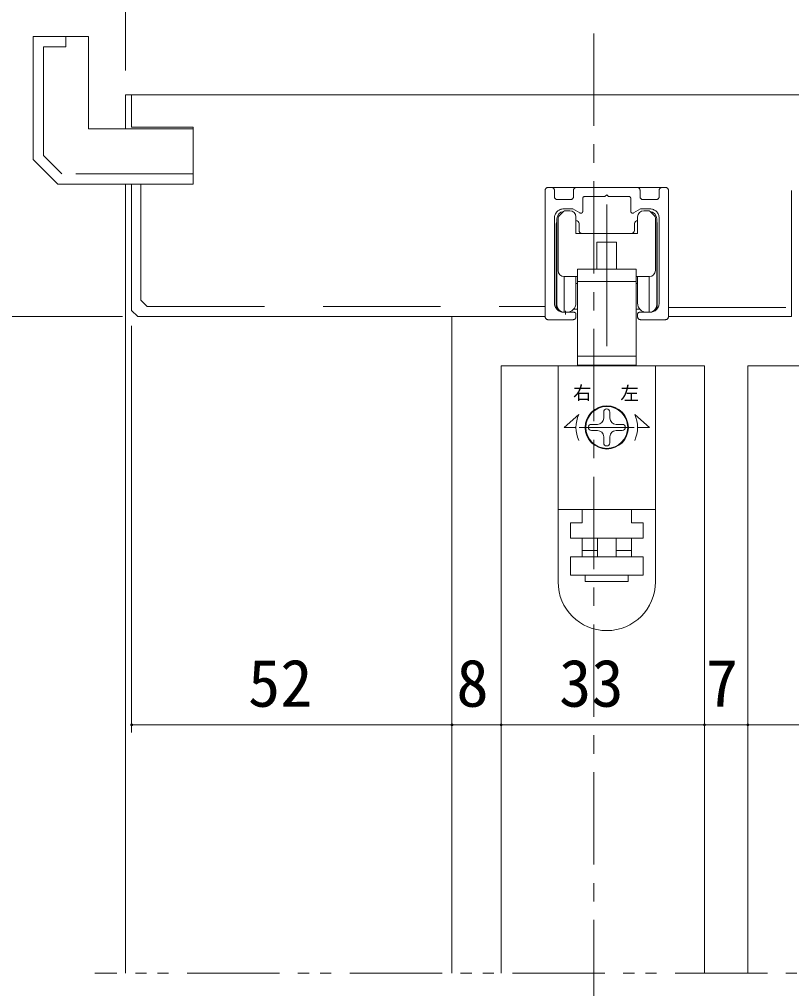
# Model space of a CAD drawing. Units: millimetres on the paper, enlarged 10 times, with parts at other scales. Extents: x -2000 to 2000, y -1385 to 1385.
# Drawn here: x -1509 to -1091, y 564 to 1089 of the extents above; entities that cross this region are included whole.
import ezdxf
from ezdxf.enums import TextEntityAlignment as Align

# ---------------------------------------------------------------- set-up
doc = ezdxf.new("R2010")
doc.units = ezdxf.units.MM
doc.header["$LTSCALE"] = 10
for name, pattern in [('CHAIN1', [8, 5, -1, 1, -1]), ('DOUBLE_CHAIN1', [8.8, 5, -1, 0.6, -0.6, 0.6, -1]), ('USER2', [9.525, 6.35, -3.175]), ('USER3', [31.75, 15.875, -3.175, 3.175, -3.175, 3.175, -3.175]), ('USER4', [50.8, 31.75, -6.35, 6.35, -6.35])]:
    doc.linetypes.add(name, pattern=pattern)
doc.layers.add('2-0_18', color=7, linetype='Continuous', lineweight=18)
doc.styles.add('ＭＳ ゴシック', font='')
doc.styles.get('ＭＳ ゴシック').set_extended_font_data('MS Gothic')

msp = doc.modelspace()

# ---------------------------------------------------------------- linework, layer by layer
at = {"layer": '2-0_18', "color": 4, "lineweight": 9}
for p, q in [((-1451.71, 1061.04), (-1451.71, 1129.12)), ((-1458.37, 927.71), (-1581.11, 927.71)), ((-1448.37, 922.71), (-1448.37, 702.54)), ((-1275.04, 706.7), (-1448.37, 706.7)), ((-1248.37, 706.7), (-1275.04, 706.7)), ((-1248.37, 706.7), (-1138.37, 706.7)), ((-1138.37, 706.7), (-1115.04, 706.7)), ((-1115.04, 706.7), (-1005.04, 706.7))]:
    msp.add_line(p, q, dxfattribs=at)
at = {"layer": '2-0_18', "linetype": 'CHAIN1', "lineweight": 20}
msp.add_line((-1198.37, 1081.04), (-1198.37, 30.55), dxfattribs=at)
at = {"layer": '2-0_18', "lineweight": 20}
for p, q in [((-1501.71, 1012.71), (-1501.71, 1079.37)), ((-1501.71, 1079.37), (-1471.71, 1079.37)), ((-1471.71, 1029.37), (-1471.71, 1079.37)), ((-1451.71, 1047.71), (-1448.37, 1047.71)), ((-1451.71, 1047.71), (-1451.71, 1029.37)), ((-948.37, 1047.71), (-1448.37, 1047.71)), ((-1448.37, 1047.71), (-1448.37, 1030.37)), ((-1415.04, 1029.37), (-1471.71, 1029.37)), ((-1415.04, 1030.37), (-1448.37, 1030.37)), ((-1415.04, 1030.37), (-1415.04, 999.37)), ((-1415.04, 1029.37), (-1415.04, 999.37)), ((-1415.04, 1029.37), (-1415.04, 999.37)), ((-1488.37, 999.37), (-1501.71, 1012.71)), ((-1415.04, 999.37), (-1488.37, 999.37)), ((-1451.71, 999.37), (-1451.71, 572.22)), ((-1415.04, 999.37), (-1448.37, 999.37)), ((-1448.37, 999.37), (-1448.37, 931.01)), ((-1222.96, 997.71), (-1161.29, 997.71)), ((-1224.62, 927.71), (-1224.62, 996.04)), ((-1157.96, 996.04), (-1157.96, 927.71)), ((-1091.29, 927.71), (-1091.29, 996.04)), ((-1214.78, 984.55), (-1217.14, 982.19)), ((-1213.6, 985.04), (-1211.29, 985.04)), ((-1207.96, 972.71), (-1207.96, 981.71)), ((-1174.63, 981.71), (-1174.63, 972.71)), ((-1171.29, 985.04), (-1168.98, 985.04)), ((-1167.8, 984.55), (-1165.45, 982.19)), ((-1218.62, 978.04), (-1218.62, 933.37)), ((-1217.63, 981.02), (-1217.63, 952.71)), ((-1206.29, 978.04), (-1206.29, 974.37)), ((-1176.29, 978.04), (-1176.29, 974.37)), ((-1164.96, 981.02), (-1164.96, 952.71)), ((-1163.96, 978.04), (-1163.96, 933.37)), ((-1174.63, 972.71), (-1207.96, 972.71)), ((-1196.63, 968.04), (-1196.63, 953.38)), ((-1185.96, 968.04), (-1196.63, 968.04)), ((-1185.96, 953.38), (-1185.96, 968.04)), ((-1175.43, 946.71), (-1175.43, 953.38)), ((-1207.96, 949.37), (-1214.29, 949.37)), ((-1207.15, 946.71), (-1175.43, 946.71)), ((-1207.15, 946.71), (-1207.15, 906.37)), ((-1175.43, 906.37), (-1175.43, 946.71)), ((-1174.63, 949.37), (-1168.29, 949.37)), ((-1445.04, 927.71), (-1448.37, 931.01)), ((-1209.23, 931.71), (-1207.15, 931.71)), ((-1175.43, 931.71), (-1173.35, 931.71)), ((-1453.37, 927.71), (-1581.11, 927.71)), ((-1445.04, 927.71), (-1224.62, 927.71)), ((-1332.04, 927.71), (-1263.37, 927.71)), ((-1275.04, 927.71), (-1275.04, 572.22)), ((-1157.96, 927.71), (-1091.29, 927.71)), ((-1175.43, 901.37), (-1175.43, 906.37)), ((-1248.37, 901.04), (-1248.37, 572.22)), ((-1248.37, 901.04), (-1138.37, 901.04)), ((-1207.15, 901.37), (-1175.43, 901.37)), ((-1204.6, 901.37), (-1204.6, 901.04)), ((-1177.93, 901.04), (-1177.93, 901.37)), ((-1138.37, 901.04), (-1138.37, 572.22)), ((-1115.04, 901.04), (-1115.04, 572.22)), ((-1115.04, 901.04), (-1005.04, 901.04)), ((-1217.63, 784.04), (-1217.63, 823.37)), ((-1164.96, 784.04), (-1164.96, 823.37)), ((-1248.37, 788.26), (-1248.37, 702.54)), ((-1138.37, 788.26), (-1138.37, 702.54)), ((-1138.37, 788.26), (-1138.37, 702.54)), ((-1115.04, 788.26), (-1115.04, 702.54)), ((-1115.04, 788.26), (-1115.04, 702.54)), ((-1275.04, 748.3), (-1275.04, 702.54)), ((-1275.04, 748.3), (-1275.04, 702.54)), ((-1248.37, 748.3), (-1248.37, 702.54))]:
    msp.add_line(p, q, dxfattribs=at)
at = {"layer": '2-0_18', "linetype": 'USER2', "lineweight": 20}
for p, q in [((-1483.93, 1073.82), (-1483.93, 1079.37)), ((-1496.15, 1015.01), (-1496.15, 1073.82)), ((-1496.15, 1073.82), (-1483.93, 1073.82)), ((-1486.07, 1004.93), (-1496.15, 1015.01)), ((-1415.04, 1004.93), (-1486.07, 1004.93)), ((-1443.37, 999.37), (-1443.37, 936.56)), ((-1440.04, 933.26), (-1443.37, 936.56)), ((-1440.04, 933.26), (-1224.62, 933.26)), ((-1157.96, 932.71), (-1091.29, 932.71))]:
    msp.add_line(p, q, dxfattribs=at)
at = {"layer": '2-0_18', "color": 6, "linetype": 'USER3'}
for p, q in [((-1222.96, 997.71), (-1221.29, 997.71)), ((-1161.29, 997.71), (-1159.62, 997.71)), ((-1219.62, 996.04), (-1219.62, 992.71)), ((-1209.29, 992.71), (-1209.29, 996.04)), ((-1173.29, 996.04), (-1173.29, 992.71)), ((-1162.96, 992.71), (-1162.96, 996.04)), ((-1217.96, 991.04), (-1210.96, 991.04)), ((-1204.29, 984.69), (-1204.29, 991.71)), ((-1178.29, 991.71), (-1178.29, 984.69)), ((-1171.62, 991.04), (-1164.62, 991.04)), ((-1219.62, 981.04), (-1219.62, 935.04)), ((-1162.96, 935.04), (-1162.96, 981.04)), ((-1214.62, 930.04), (-1208.96, 930.04)), ((-1207.96, 929.04), (-1207.96, 927.71)), ((-1174.62, 927.71), (-1174.62, 929.04)), ((-1173.62, 930.04), (-1167.96, 930.04)), ((-1209.62, 926.04), (-1222.96, 926.04)), ((-1159.62, 926.04), (-1172.96, 926.04))]:
    msp.add_line(p, q, dxfattribs=at)
at = {"layer": '2-0_18', "color": 3, "linetype": 'USER4'}
msp.add_line((-1191.29, 988.44), (-1191.29, 911.77), dxfattribs=at)
at = {"layer": '2-0_18'}
for p, q in [((-1218.29, 934.04), (-1218.29, 980.71)), ((-1164.29, 934.04), (-1164.29, 980.71)), ((-1214.31, 930.04), (-1214.29, 949.37)), ((-1207.96, 935.04), (-1207.96, 949.37)), ((-1207.96, 945.71), (-1207.15, 945.71)), ((-1174.62, 945.71), (-1175.43, 945.71)), ((-1174.62, 935.04), (-1174.63, 949.37)), ((-1168.28, 930.04), (-1168.29, 949.37)), ((-1214.29, 930.04), (-1212.96, 930.04)), ((-1168.29, 930.04), (-1169.62, 930.04)), ((-1217.63, 901.04), (-1217.63, 823.37)), ((-1164.96, 901.04), (-1217.63, 901.04)), ((-1164.96, 901.04), (-1164.96, 823.37)), ((-1214.39, 867.71), (-1206.42, 874.71)), ((-1192.96, 876.04), (-1192.96, 872.71)), ((-1189.63, 872.71), (-1189.63, 876.04)), ((-1168.2, 867.71), (-1176.17, 874.71)), ((-1214.39, 867.71), (-1207.96, 867.71)), ((-1206.18, 867.71), (-1176.4, 867.71)), ((-1196.29, 869.37), (-1199.63, 869.37)), ((-1199.63, 866.04), (-1196.29, 866.04)), ((-1182.96, 869.37), (-1186.29, 869.37)), ((-1186.29, 866.04), (-1182.96, 866.04)), ((-1168.2, 867.71), (-1174.63, 867.71)), ((-1192.96, 862.71), (-1192.96, 859.37)), ((-1189.63, 859.37), (-1189.63, 862.71)), ((-1164.96, 823.37), (-1217.63, 823.37)), ((-1204.63, 816.04), (-1204.63, 823.37)), ((-1177.96, 823.37), (-1177.96, 816.04)), ((-1204.63, 816.04), (-1210.96, 816.04)), ((-1210.96, 816.04), (-1210.96, 814.37)), ((-1171.63, 816.04), (-1177.96, 816.04)), ((-1171.63, 814.37), (-1171.63, 816.04)), ((-1171.63, 814.37), (-1171.63, 807.71)), ((-1204.63, 801.04), (-1204.63, 807.71)), ((-1196.29, 807.71), (-1196.29, 797.71)), ((-1186.29, 807.71), (-1186.29, 797.71)), ((-1177.96, 807.71), (-1177.96, 801.04)), ((-1210.96, 787.71), (-1210.96, 797.71)), ((-1210.96, 797.71), (-1171.63, 797.71)), ((-1204.63, 801.04), (-1196.29, 801.04)), ((-1204.63, 797.71), (-1204.63, 801.04)), ((-1202.96, 787.71), (-1202.96, 784.37))]:
    msp.add_line(p, q, dxfattribs=at)
at = {"layer": '2-0_18', "color": 2}
msp.add_line((-1213.64, 930.84), (-1213.64, 928.9), dxfattribs=at)
at = {"layer": '2-0_18', "linetype": 'DOUBLE_CHAIN1', "lineweight": 20}
msp.add_line((-928.37, 572.22), (-1468.37, 572.22), dxfattribs=at)
at = {"layer": '2-0_18', "color": 6, "linetype": 'USER3'}
for points in [[(-1207.62, 997.71), (-1191.29, 997.71), (-1174.96, 997.71)], [(-1203.29, 992.71), (-1192.29, 992.71), (-1191.29, 993.71), (-1190.29, 992.71), (-1179.29, 992.71)], [(-1205.79, 983.83), (-1209.62, 986.04), (-1214.62, 986.04)], [(-1167.96, 986.04), (-1172.96, 986.04), (-1176.79, 983.83)]]:
    msp.add_lwpolyline(points, dxfattribs=at)
at = {"layer": '2-0_18', "lineweight": 20}
for points in [[(-1207.15, 946.71), (-1207.15, 953.38), (-1175.43, 953.38)], [(-1207.15, 901.37), (-1207.15, 906.37), (-1175.43, 906.37)]]:
    msp.add_lwpolyline(points, dxfattribs=at)
at = {"layer": '2-0_18'}
for points in [[(-1171.63, 807.71), (-1210.96, 807.71), (-1210.96, 814.37)], [(-1171.63, 797.71), (-1171.63, 787.71), (-1210.96, 787.71)], [(-1186.29, 801.04), (-1177.96, 801.04), (-1177.96, 797.71)], [(-1179.63, 787.71), (-1179.63, 784.37), (-1202.96, 784.37)]]:
    msp.add_lwpolyline(points, dxfattribs=at)
for radius in [11.67, 11.33]:
    msp.add_circle((-1191.29, 867.71), radius, dxfattribs=at)
at = {"layer": '2-0_18', "color": 6, "linetype": 'USER3'}
for centre, radius, start, end in [((-1222.96, 996.04), 1.67, 90, 180), ((-1221.29, 996.04), 1.67, 360, 90), ((-1207.62, 996.04), 1.67, 90, 180), ((-1174.96, 996.04), 1.67, 360, 90), ((-1161.29, 996.04), 1.67, 90, 180), ((-1159.62, 996.04), 1.67, 360, 90), ((-1217.96, 992.71), 1.67, 180, 270), ((-1210.96, 992.71), 1.67, 270, 0), ((-1203.29, 991.71), 1, 90, 180), ((-1179.29, 991.71), 1, 0, 90), ((-1171.62, 992.71), 1.67, 180, 270), ((-1164.62, 992.71), 1.67, 270, 0), ((-1214.62, 981.04), 5, 90, 180), ((-1205.29, 984.69), 1, 240, 0), ((-1177.29, 984.69), 1, 180, 300), ((-1167.96, 981.04), 5, 0, 90), ((-1214.62, 935.04), 5, 180, 270), ((-1167.96, 935.04), 5, 270, 0), ((-1208.96, 929.04), 1, 360, 90), ((-1173.62, 929.04), 1, 90, 180), ((-1222.96, 927.71), 1.67, 180, 270), ((-1209.62, 927.71), 1.67, 270, 0), ((-1172.96, 927.71), 1.67, 180, 270), ((-1159.62, 927.71), 1.67, 270, 0)]:
    msp.add_arc(centre, radius, start, end, dxfattribs=at)
at = {"layer": '2-0_18'}
for centre, radius, start, end in [((-1214.29, 980.71), 4, 94.6484, 180), ((-1168.29, 980.71), 4, 0, 85.3516), ((-1212.96, 935.04), 5, 270, 0), ((-1169.62, 935.04), 5, 180, 270), ((-1214.29, 934.04), 4, 180, 270), ((-1168.29, 934.04), 4, 270, 0), ((-1191.29, 876.04), 1.67, 90, 180), ((-1191.29, 876.04), 1.67, 0, 90), ((-1191.29, 867.71), 16.67, 155.1654, 204.8346), ((-1196.29, 872.71), 3.33, 270, 0), ((-1186.29, 872.71), 3.33, 180, 270), ((-1191.29, 867.71), 16.67, 335.1654, 24.8346), ((-1199.63, 867.71), 1.67, 90, 180), ((-1199.63, 867.71), 1.67, 180, 270), ((-1196.29, 862.71), 3.33, 0, 90), ((-1186.29, 862.71), 3.33, 90, 180), ((-1182.96, 867.71), 1.67, 0, 90), ((-1182.96, 867.71), 1.67, 270, 0), ((-1191.29, 859.37), 1.67, 180, 270), ((-1191.29, 859.37), 1.67, 270, 0)]:
    msp.add_arc(centre, radius, start, end, dxfattribs=at)
at = {"layer": '2-0_18', "lineweight": 20}
for centre, radius, start, end in [((-1215.96, 981.02), 1.67, 135, 180), ((-1213.6, 983.37), 1.67, 90, 135), ((-1211.29, 981.71), 3.33, 360, 90), ((-1171.29, 981.71), 3.33, 90, 180), ((-1168.98, 983.37), 1.67, 45, 90), ((-1166.63, 981.02), 1.67, 0, 45), ((-1216.96, 978.04), 1.67, 143.1095, 180), ((-1207.96, 978.04), 1.67, 360, 90), ((-1174.62, 978.04), 1.67, 90, 180), ((-1165.63, 978.04), 1.67, 0, 36.788), ((-1204.63, 974.37), 1.67, 180, 270), ((-1177.96, 974.37), 1.67, 270, 0), ((-1214.29, 952.71), 3.33, 180, 270), ((-1168.29, 952.71), 3.33, 270, 360), ((-1207.96, 946.04), 3.33, 75.9504, 90), ((-1174.63, 946.04), 3.33, 90, 104.0179), ((-1216.96, 933.37), 1.67, 180, 245.9018), ((-1165.63, 933.37), 1.67, 294.1934, 360), ((-1191.29, 784.04), 26.33, 180, 0)]:
    msp.add_arc(centre, radius, start, end, dxfattribs=at)
at = {"layer": '2-0_18', "color": 4, "lineweight": 9}
for centre, start, end in [((-1448.37, 706.7), 0, 180), ((-1448.37, 706.7), 180, 0), ((-1275.04, 706.7), 0, 180), ((-1275.04, 706.7), 0, 180), ((-1275.04, 706.7), 180, 0), ((-1275.04, 706.7), 180, 0), ((-1248.37, 706.7), 0, 180), ((-1248.37, 706.7), 0, 180), ((-1248.37, 706.7), 180, 0), ((-1248.37, 706.7), 180, 0), ((-1138.37, 706.7), 0, 180), ((-1138.37, 706.7), 0, 180), ((-1138.37, 706.7), 180, 0), ((-1138.37, 706.7), 180, 0), ((-1115.04, 706.7), 0, 180), ((-1115.04, 706.7), 0, 180), ((-1115.04, 706.7), 180, 0), ((-1115.04, 706.7), 180, 0)]:
    msp.add_arc(centre, 0.521, start, end, dxfattribs=at)

# ---------------------------------------------------------------- texts
at = {"layer": '2-0_18', "style": 'ＭＳ ゴシック'}
for s, height, p in [('右', 7.33, (-1209.53, 880.57)), ('左', 7.33, (-1183.93, 880.37)), ('52', 25.66, (-1385.43, 708.79)), ('8', 25.66, (-1272.68, 708.79)), ('33', 25.66, (-1217.09, 708.79)), ('7', 25.66, (-1137.68, 708.79))]:
    msp.add_text(s, height=height, dxfattribs=at).set_placement(p, align=Align.BOTTOM_LEFT)

doc.saveas('drawing.dxf')
